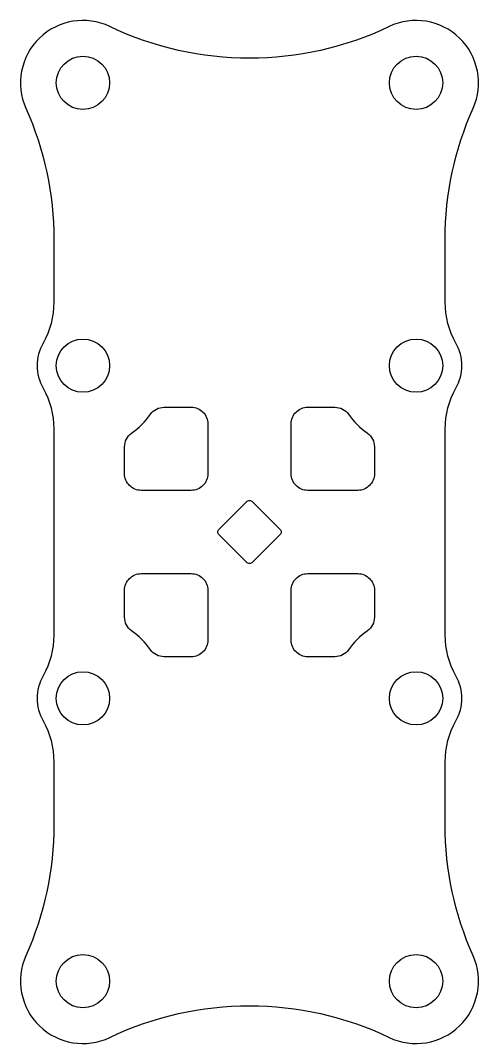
# Model space of a CAD drawing. Header units: millimetres. Extents: x -13.8 to 13.8, y -30.7 to 30.8.
import ezdxf

# ---------------------------------------------------------------- set-up
doc = ezdxf.new("R2010")
doc.units = ezdxf.units.MM
doc.layers.get('0').update_dxf_attribs({"linetype": 'CONTINUOUS'})

msp = doc.modelspace()

# ---------------------------------------------------------------- linework, layer by layer
for points in [[(-11.75, -13.808), (-11.75, -17.592, -0.105115), (-13.426, -25.475, 0.697737), (-8.379, -30.381, -0.227353), (8.379, -30.381, 0.697737), (13.426, -25.475, -0.105115), (11.75, -17.592), (11.75, -13.808, -0.129118), (12.395, -11.351, 0.262614), (12.395, -8.649, -0.129118), (11.75, -6.192), (11.75, 6.192, -0.129118), (12.395, 8.649, 0.262614), (12.395, 11.351, -0.129118), (11.75, 13.808), (11.75, 17.592, -0.105115), (13.426, 25.475, 0.697737), (8.379, 30.381, -0.227353), (-8.379, 30.381, 0.697737), (-13.426, 25.475, -0.105115), (-11.75, 17.592), (-11.75, 13.808, -0.129118), (-12.395, 11.351, 0.262614), (-12.395, 8.649, -0.129118), (-11.75, 6.192), (-11.75, -6.192, -0.129118), (-12.395, -8.649, 0.262614), (-12.395, -11.351, -0.129118)], [(-5.127, 7.5), (-3.5, 7.5, -0.414214), (-2.5, 6.5), (-2.5, 3.5, -0.414214), (-3.5, 2.5), (-6.5, 2.5, -0.414214), (-7.5, 3.5), (-7.5, 5.127, -0.241531), (-7.083, 5.939, 0.081465), (-5.939, 7.083, -0.241531)], [(7.5, 5.127), (7.5, 3.5, -0.414214), (6.5, 2.5), (3.5, 2.5, -0.414214), (2.5, 3.5), (2.5, 6.5, -0.414214), (3.5, 7.5), (5.127, 7.5, -0.241531), (5.939, 7.083, 0.081465), (7.083, 5.939, -0.241531)], [(-1.823, 0.177), (-0.177, 1.823, -0.414214), (0.177, 1.823), (1.823, 0.177, -0.414214), (1.823, -0.177), (0.177, -1.823, -0.414214), (-0.177, -1.823), (-1.823, -0.177, -0.414214)], [(-7.5, -5.127), (-7.5, -3.5, -0.414214), (-6.5, -2.5), (-3.5, -2.5, -0.414214), (-2.5, -3.5), (-2.5, -6.5, -0.414214), (-3.5, -7.5), (-5.127, -7.5, -0.241531), (-5.939, -7.083, 0.081465), (-7.083, -5.939, -0.241531)], [(5.127, -7.5), (3.5, -7.5, -0.414214), (2.5, -6.5), (2.5, -3.5, -0.414214), (3.5, -2.5), (6.5, -2.5, -0.414214), (7.5, -3.5), (7.5, -5.127, -0.241531), (7.083, -5.939, 0.081465), (5.939, -7.083, -0.241531)]]:
    msp.add_lwpolyline(points, format="xyb", close=True)
for centre in [(-10, 27), (10, 27), (-10, 10), (10, 10), (-10, -10), (10, -10), (-10, -27), (10, -27)]:
    msp.add_circle(centre, 1.6)

doc.saveas('drawing.dxf')
